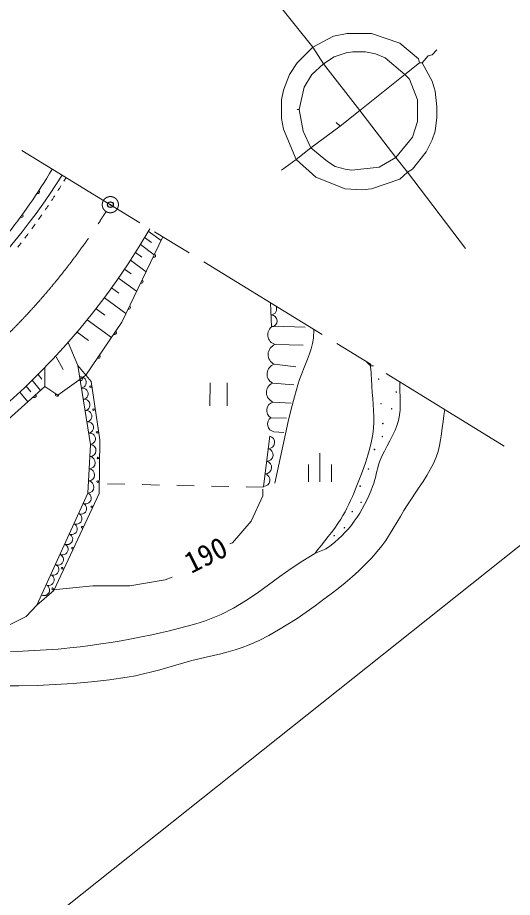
# Model space of a CAD drawing. Units: millimetres, scale not verified. Extents: x 40000 to 680000, y 20000 to 380000.
# Drawn here: x 528141 to 570988, y 263997 to 340174 of the extents above; entities that cross this region are included whole.
import ezdxf
from ezdxf.enums import TextEntityAlignment as Align

# ---------------------------------------------------------------- set-up
doc = ezdxf.new("R2010")
doc.units = ezdxf.units.MM
doc.header["$LTSCALE"] = 1000
doc.header["$PDMODE"] = 32
doc.header["$PDSIZE"] = 500
doc.linetypes.add('CHAIN', pattern=[18.5, 12, -1.5, 3.5, -1.5])
for name, color, linetype, lineweight in [('M-BGD', 7, 'Continuous', 13), ('M-BMK', 2, 'CHAIN', 13), ('M-STR-HTXT', 7, 'Continuous', 13)]:
    doc.layers.add(name, color=color, linetype=linetype, lineweight=lineweight)
doc.layers.add('M-OTRS', color=6, linetype='Continuous')
doc.styles.add('ＭＳ ゴシック', font='')
doc.styles.get('ＭＳ ゴシック').set_extended_font_data('MS Gothic')

# ---------------------------------------------------------------- blocks, each defined once
blk = doc.blocks.new('田')
at = {"color": 7, "linetype": 'Continuous', "lineweight": 13}
for p, q in [((-0.75, 1), (-0.75, -1)), ((0.75, -1), (0.75, 1))]:
    blk.add_line(p, q, dxfattribs=at)
blk = doc.blocks.new('荒地')
at = {"color": 7, "linetype": 'Continuous', "lineweight": 13}
for p, q in [((0, -1.25), (0, 1.25)), ((-1, 0.25), (-1, -1.25)), ((1, 0.25), (1, -1.25))]:
    blk.add_line(p, q, dxfattribs=at)

msp = doc.modelspace()

# ---------------------------------------------------------------- linework, layer by layer
at = {"layer": 'M-BGD'}
for p, q in [((547401, 345501), (553704, 337623)), ((553704, 337623), (554635, 336183)), ((554635, 336183), (557768, 332119)), ((562933, 336268), (561663, 335252)), ((562933, 336268), (563187, 336268)), ((561663, 335252), (557768, 332119)), ((552349, 332204), (552519, 332204)), ((557768, 332119), (556075, 330765)), ((557768, 332119), (560901, 328055)), ((556075, 330765), (553535, 328902)), ((555736, 331103), (556075, 330765)), ((553535, 328902), (552265, 327886)), ((552265, 327886), (550995, 326955)), ((560901, 328055), (561917, 326785)), ((561917, 326785), (566912, 320181)), ((539459, 321673), (540566, 320862)), ((540723, 321187), (537153, 313795)), ((539142, 321133), (539722, 320708)), ((538781, 320520), (539978, 319643)), ((538352, 319843), (538908, 319435)), ((537915, 319158), (539265, 318169)), ((537411, 318393), (537977, 317979)), ((536889, 317625), (538450, 316482)), ((536285, 316769), (536910, 316311)), ((535658, 315912), (537517, 314550)), ((550135, 313387), (550050, 315471)), ((534931, 314957), (535689, 314402)), ((534175, 314003), (536262, 312475)), ((537153, 313795), (534062, 309211)), ((550239, 313457), (553038, 313356)), ((533298, 312944), (534291, 312216)), ((533359, 310048), (532512, 312035)), ((550441, 311872), (552870, 311805)), ((531483, 310795), (532087, 309714)), ((534459, 303218), (533359, 310048)), ((533359, 310048), (534510, 308678)), ((550374, 310152), (552229, 309949)), ((558276, 310445), (558699, 310021)), ((530505, 308243), (530505, 309870)), ((558699, 310021), (558953, 310021)), ((529409, 308772), (530119, 307897)), ((529911, 309268), (530244, 308873)), ((534062, 309211), (531621, 307488)), ((534510, 308678), (535252, 303602)), ((550205, 308533), (552060, 308364)), ((530505, 308243), (521536, 300203)), ((528343, 307756), (529025, 306916)), ((528880, 308262), (529279, 307771)), ((531621, 307488), (530505, 308243)), ((550273, 306880), (551824, 306779)), ((550070, 305531), (551419, 305497)), ((551183, 304249), (550340, 304317)), ((534223, 299002), (534459, 303218)), ((535252, 303602), (535218, 298981)), ((549972, 303937), (549432, 299586)), ((535927, 299793), (537427, 299763)), ((538927, 299733), (540426, 299703)), ((541926, 299673), (543426, 299643)), ((544926, 299613), (546425, 299583)), ((547925, 299553), (549425, 299523)), ((529804, 289288), (534223, 299002)), ((535218, 298981), (531272, 290583)), ((531272, 290583), (529804, 289288)), ((528894, 288310), (529804, 289288)), ((527106, 287433), (528894, 288310))]:
    msp.add_line(p, q, dxfattribs=at)
at = {"layer": 'M-BGD', "linetype": 'CHAIN'}
msp.add_line((570277, 303076), (510592, 339651), dxfattribs=at)
at = {"layer": 'M-BGD'}
for points in [[(553704, 337623), (555482, 338554), (556667, 338808), (558784, 338808), (561239, 337961), (562848, 336607), (562933, 336268)], [(553704, 337623), (552349, 336268), (551672, 335252), (551164, 333897), (550995, 333051), (550995, 331442), (551164, 330511), (552265, 327886)], [(554635, 336183), (555567, 336776), (556583, 337115), (557175, 337199), (558276, 337199), (559123, 337030), (559969, 336691), (561663, 335252)], [(564457, 337369), (564033, 336945), (563695, 336861), (563187, 336268)], [(554635, 336183), (553619, 335252), (552942, 334151), (552519, 332204)], [(563187, 336268), (564033, 334659), (564287, 333813), (564457, 332458), (564457, 331527), (564287, 330341), (564033, 329579), (563525, 328563), (562340, 327039), (561917, 326785)], [(560901, 328055), (562340, 329833), (562763, 331188), (562763, 333051), (562086, 334829), (561663, 335252)], [(552519, 332204), (552857, 330341), (553535, 328902)], [(553535, 328902), (554974, 327717), (555651, 327293), (556498, 327039), (557091, 326955), (559461, 327209), (560901, 328055)], [(552265, 327886), (553958, 326362), (556498, 325346), (557937, 325261), (558784, 325346), (561239, 326193), (561917, 326785)], [(550402, 299861), (550645, 300929), (550879, 301999), (551110, 303070), (551342, 304141), (551581, 305209), (551834, 306274), (552106, 307335), (552402, 308388), (552548, 308840), (552714, 309285), (552891, 309727), (553073, 310168), (553250, 310610), (553416, 311054), (553563, 311505), (553683, 311963), (553712, 312112), (553734, 312262), (553750, 312413), (553762, 312565), (553771, 312716), (553780, 312868), (553790, 313020), (553803, 313172)], [(553873, 293765), (554159, 294136), (554451, 294502), (554745, 294867), (555038, 295233), (555327, 295602), (555607, 295977), (555875, 296359), (556129, 296752), (556315, 297066), (556493, 297386), (556663, 297711), (556825, 298039), (556981, 298371), (557130, 298706), (557273, 299043), (557410, 299383), (557640, 299959), (557866, 300538), (558086, 301120), (558292, 301706), (558482, 302297), (558648, 302894), (558788, 303496), (558894, 304105), (558951, 304615), (558975, 305128), (558975, 305642), (558957, 306157), (558926, 306673), (558890, 307189), (558855, 307705), (558827, 308220), (558815, 308465), (558800, 308710), (558783, 308954), (558764, 309199), (558745, 309444), (558725, 309689), (558706, 309933), (558688, 310178)], [(527535, 285287), (528562, 285328), (529077, 285349), (529592, 285371), (530107, 285396), (530622, 285425), (531137, 285459), (531651, 285498), (532164, 285544), (532677, 285598), (533568, 285703), (534458, 285817), (535347, 285940), (536235, 286075), (537120, 286221), (538003, 286381), (538883, 286555), (539760, 286745), (540524, 286917), (541289, 287091), (542053, 287273), (542814, 287468), (543567, 287683), (544312, 287923), (545045, 288193), (545763, 288499), (546837, 289047), (547869, 289671), (548872, 290347), (549857, 291054), (550838, 291772), (551826, 292477), (552834, 293149), (553873, 293765), (554008, 293833), (554147, 293893), (554288, 293949), (554430, 294003), (554571, 294059), (554710, 294119), (554843, 294187), (554971, 294266), (555302, 294506), (555622, 294762), (555931, 295033), (556228, 295317), (556513, 295613), (556787, 295920), (557049, 296236), (557299, 296560), (557543, 296907), (557772, 297264), (557986, 297632), (558187, 298007), (558376, 298390), (558554, 298777), (558723, 299168), (558884, 299562), (558979, 299825), (559060, 300093), (559131, 300365), (559196, 300638), (559260, 300912), (559327, 301184), (559403, 301454), (559491, 301720), (559681, 302187), (559900, 302644), (560136, 303093), (560376, 303541), (560609, 303991), (560823, 304448), (561005, 304915), (561144, 305397), (561216, 305791), (561256, 306190), (561271, 306592), (561270, 306996), (561258, 307401), (561245, 307807), (561236, 308211), (561239, 308615)], [(565135, 306227), (565051, 305711), (564981, 305190), (564917, 304668), (564850, 304147), (564772, 303629), (564673, 303116), (564547, 302611), (564384, 302117), (564150, 301566), (563879, 301033), (563577, 300514), (563254, 300006), (562918, 299504), (562577, 299005), (562239, 298505), (561913, 298000), (561599, 297485), (561291, 296964), (560985, 296443), (560674, 295924), (560355, 295412), (560021, 294910), (559668, 294423), (559291, 293954), (558774, 293375), (558235, 292816), (557676, 292276), (557099, 291753), (556507, 291246), (555904, 290754), (555290, 290274), (554670, 289806), (553904, 289244), (553129, 288693), (552342, 288158), (551542, 287642), (550729, 287150), (549900, 286686), (549056, 286254), (548194, 285860), (547596, 285625), (546986, 285424), (546367, 285250), (545742, 285095), (545112, 284950), (544481, 284810), (543852, 284665), (543227, 284508), (542531, 284316), (541836, 284116), (541142, 283912), (540448, 283711), (539751, 283520), (539051, 283343), (538347, 283188), (537637, 283060), (536086, 282839), (534528, 282661), (532965, 282524), (531399, 282423), (529831, 282356), (528261, 282318), (526692, 282307)], [(549386, 299353), (549386, 298761), (548370, 296559), (546761, 294697), (546507, 294612)], [(541512, 291733), (540919, 291479), (537871, 290971), (534654, 290971), (531183, 290633)]]:
    msp.add_lwpolyline(points, dxfattribs=at)
for centre, radius in [((559407, 308872), 25), ((534462, 308216), 75), ((560931, 307749), 25), ((534723, 306231), 75), ((559608, 306747), 25), ((560530, 306306), 25), ((559768, 305023), 25), ((535023, 304266), 75), ((559728, 303900), 25), ((559046, 302777), 25), ((535103, 302040), 75), ((558525, 301093), 25), ((535083, 299995), 75), ((557803, 299609), 25), ((534562, 297810), 75), ((557883, 298206), 25), ((557121, 297404), 25), ((533740, 296045), 75), ((556440, 296000), 25), ((555557, 295318), 25), ((532898, 294241), 75), ((531996, 292496), 75), ((531174, 290712), 75)]:
    msp.add_circle(centre, radius, dxfattribs=at)
for centre, radius, start, end in [((483390, 355810), 55744, 321.56955, 328.93707), ((481678, 358399), 59562, 296.93466, 327.65348), ((483390, 355810), 57144, 328.57768, 328.93707), ((483390, 355810), 57144, 327.57503, 328.07635), ((529897, 325072), 150, 235.39309, 57.68302), ((483390, 355810), 57144, 326.57238, 327.0737), ((483390, 355810), 57144, 325.56973, 326.07105), ((528471, 323017), 150, 233.27386, 54.66151), ((483390, 355810), 57144, 324.56708, 325.0684), ((483390, 355810), 57144, 323.56443, 324.06575), ((487195, 352023), 60437, 277.00619, 330.08997), ((483390, 355810), 57144, 322.56178, 323.0631), ((483390, 355810), 57144, 321.55913, 322.06045), ((539941, 319568), 150, 244.217, 64.217), ((538854, 317317), 150, 244.217, 64.217), ((537766, 315066), 150, 244.217, 64.217), ((550050, 314949), 522, 274.74073, 27.0668), ((550092, 313907), 522, 274.74073, 89.93388), ((550670, 312707), 866, 119.89487, 254.65514), ((536544, 312892), 150, 236.01711, 56.01711), ((550766, 310998), 932, 110.37412, 245.13439), ((535146, 310819), 150, 236.01711, 56.01711), ((550627, 309307), 882, 106.673, 241.43327), ((533604, 308888), 150, 215.20957, 35.20957), ((533600, 308586), 494, 278.47833, 99.82635), ((550583, 307721), 896, 114.95717, 249.71744), ((533757, 307610), 494, 278.47833, 99.82635), ((529593, 307425), 150, 221.87568, 41.87568), ((531561, 307529), 150, 145.905, 8.25044), ((533915, 306634), 494, 278.47833, 99.82635), ((550452, 306163), 739, 104.0891, 238.84937), ((534072, 305658), 494, 278.47833, 99.82635), ((550458, 304980), 674, 125.14867, 259.90894), ((534229, 304683), 494, 278.47833, 99.82635), ((534386, 303707), 494, 278.47833, 99.82635), ((534401, 302693), 529, 269.89746, 83.69211), ((549855, 303399), 550, 268.17889, 77.68042), ((549720, 302312), 550, 268.17889, 77.68042), ((534342, 301639), 529, 269.89746, 83.69211), ((549585, 301224), 550, 268.17889, 77.68042), ((534283, 300585), 529, 269.89746, 83.69211), ((549450, 300136), 550, 268.17889, 77.68042), ((534224, 299531), 529, 269.89746, 83.69211), ((534035, 298555), 485, 243.80444, 67.27768), ((533634, 297671), 485, 243.80444, 67.27768), ((533232, 296788), 485, 243.80444, 67.27768), ((532830, 295905), 485, 243.80444, 67.27768), ((532429, 295022), 485, 243.80444, 67.27768), ((532027, 294139), 485, 243.80444, 67.27768), ((531625, 293256), 485, 243.80444, 67.27768), ((531224, 292373), 485, 243.80444, 67.27768), ((530822, 291490), 485, 243.80444, 67.27768), ((530420, 290607), 485, 243.80444, 67.27768)]:
    msp.add_arc(centre, radius, start, end, dxfattribs=at)
at = {"layer": 'M-BMK'}
msp.add_circle((536172, 323976), 700, dxfattribs=at)
msp.add_arc((485013, 355326), 60000, 278.38254, 327.83188, dxfattribs=at)
at = {"layer": 'M-OTRS'}
msp.add_point((536172, 323976), dxfattribs=at)
at = {"layer": 'M-STR-HTXT'}
msp.add_line((577170, 298862), (517311, 251263), dxfattribs=at)

# ---------------------------------------------------------------- block references
at = {"layer": 'M-BGD', "xscale": 1000, "yscale": 1000, "rotation": 359.947}
for name, p in [('田', (545551, 307563)), ('荒地', (554320, 301222))]:
    msp.add_blockref(name, p, dxfattribs=at)

# ---------------------------------------------------------------- texts
at = {"layer": 'M-BGD', "style": 'ＭＳ ゴシック'}
msp.add_text('190', height=1833, rotation=26.565, dxfattribs=at).set_placement((545087, 292343), align=Align.BOTTOM_CENTER)

doc.saveas('drawing.dxf')
